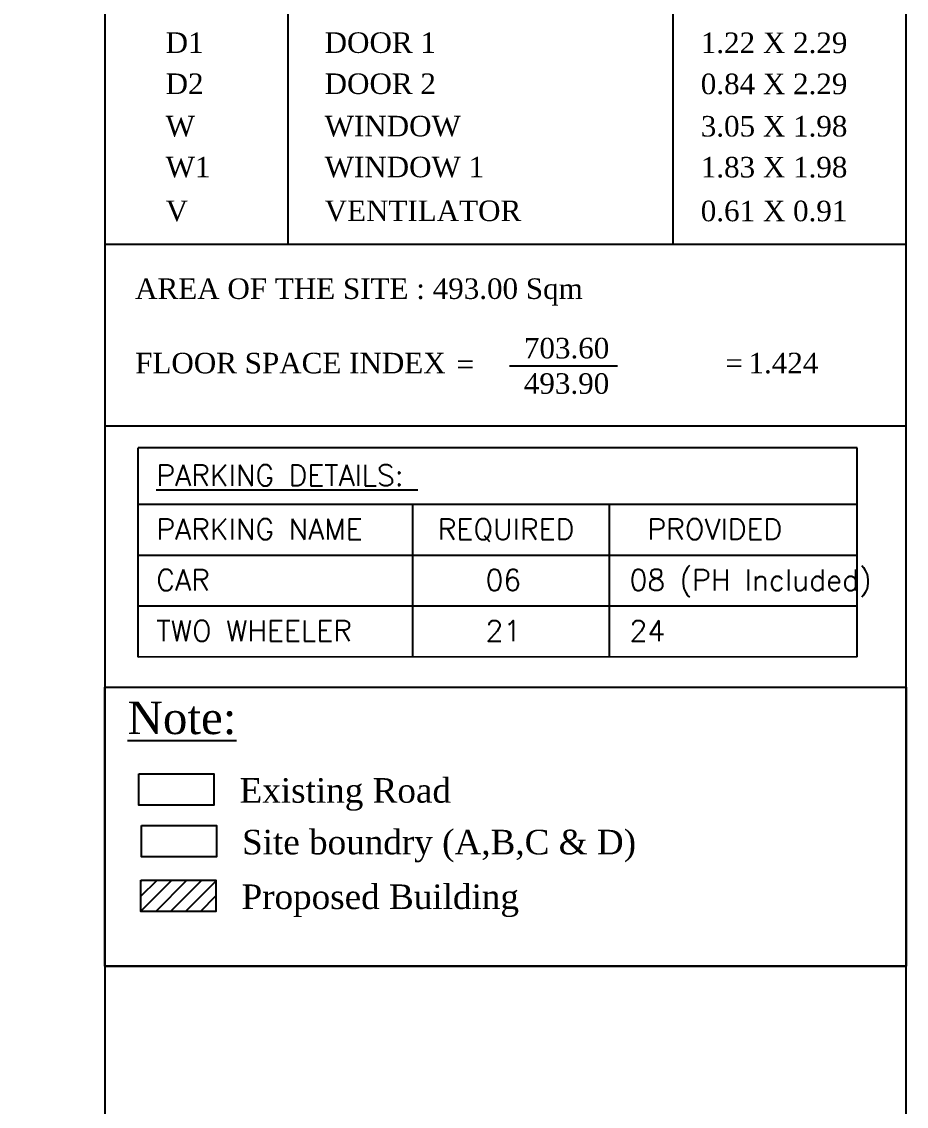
# Model space of a CAD drawing. Header units: metres. Extents: x 3104 to 3209, y 1082 to 1212.
# Drawn here: x 3193.46 to 3208.52, y 1156.84 to 1175.31 of the extents above; entities that cross this region are included whole.
import ezdxf

# ---------------------------------------------------------------- set-up
doc = ezdxf.new("R2010")
doc.units = ezdxf.units.M
doc.styles.add('T1', font='ROMANS.shx', dxfattribs={"width": 0.96, "height": 4})
doc.styles.add('X', font='times.ttf')

msp = doc.modelspace()

# ---------------------------------------------------------------- hatches: boundary and pattern name
at = {"extrusion": (9.21742e-10, -3.6834e-05, 1)}
h = msp.add_hatch(dxfattribs=at)
h.set_pattern_fill('ANSI31', color=256, scale=1.438144, angle=0.000135, style=0)
h.set_pattern_definition([(45.000135, (-312.75887, 2556.26695), (-0.127115458, 0.1271148595), [])])
h.paths.add_polyline_path([(3196.76675, 1160.69197), (3195.48932, 1160.69196), (3195.48932, 1160.16087), (3196.76675, 1160.16087)])

# ---------------------------------------------------------------- linework, layer by layer
at = {"extrusion": (-0.000556193, -1.51348e-05, 1)}
for p, q in [((3197.99186, 1177.82581, -0.00612), (3197.9924, 1171.52023, -0.00619)), ((3204.54669, 1177.8276, -0.00248), (3204.54723, 1171.52024, -0.00255))]:
    msp.add_line(p, q, dxfattribs=at)
msp.add_line((3194.87632, 1171.52023, -0.00793), (3208.52092, 1171.52025, -0.00027))
at = {"extrusion": (-1.42456e-08, 3.33442e-05, 1)}
for p, q in [((3201.7644, 1169.45201, -0.00668), (3203.60408, 1169.45218, -0.00668)), ((3194.87632, 1159.22895, 0.00322), (3208.52092, 1159.22984, 0.00322))]:
    msp.add_line(p, q, dxfattribs=at)
at = {"extrusion": (2.52181e-09, -3.6834e-05, 1)}
for p, q in [((3208.51983, 1168.42458, -0.00072), (3194.87641, 1168.42367, -0.00072)), ((3195.44045, 1164.49189, -0.00158), (3195.44015, 1168.05508, -0.00145)), ((3207.68507, 1168.05604, -0.00145), (3195.44033, 1168.05508, -0.00145)), ((3207.68537, 1164.49285, -0.00158), (3207.68507, 1168.05604, -0.00145)), ((3207.68515, 1167.08859, -0.00148), (3195.44041, 1167.08763, -0.00148)), ((3200.117, 1164.49228, -0.00158), (3200.11679, 1167.08802, -0.00148)), ((3203.46934, 1164.49257, -0.00158), (3203.46912, 1167.08831, -0.00148)), ((3207.68523, 1166.22334, -0.00151), (3195.44049, 1166.22239, -0.00151)), ((3207.6853, 1165.35809, -0.00155), (3195.44056, 1165.35714, -0.00155)), ((3207.6853, 1165.35809, -0.00155), (3195.44056, 1165.35714, -0.00155)), ((3207.68537, 1164.49285, -0.00158), (3195.44045, 1164.49189, -0.00158))]:
    msp.add_line(p, q, dxfattribs=at)
at = {"elevation": 0.00001}
for points in [[(3194.87616, 1180.92988), (3194.87616, 1137.65933), (3103.88993, 1137.65933), (3103.88993, 1212.00905), (3194.87616, 1212.00905), (3194.87616, 1191.54182)], [(3194.87616, 1180.92988), (3194.87616, 1137.65933), (3208.52076, 1137.65942), (3208.52076, 1212.00929), (3194.87616, 1212.0092), (3194.87616, 1191.54182)]]:
    msp.add_lwpolyline(points, dxfattribs=at)
at = {"extrusion": (2.52181e-09, -3.6834e-05, 1)}
for points, elevation in [([(3194.87619, 1163.97642), (3208.52079, 1163.97754), (3208.52085, 1159.2297), (3194.87655, 1159.22968)], -0.04271), ([(3195.45635, 1162.50278), (3196.73379, 1162.50278), (3196.73379, 1161.97169), (3195.45635, 1161.97168)], -0.0456), ([(3195.49837, 1161.623), (3196.7758, 1161.62301), (3196.7758, 1161.09191), (3195.49837, 1161.09191)], -0.0456), ([(3195.48932, 1160.69196), (3196.76675, 1160.69197), (3196.76675, 1160.16087), (3195.48932, 1160.16087)], -0.0456)]:
    msp.add_lwpolyline(points, close=True, dxfattribs=dict(at, elevation=elevation))

# ---------------------------------------------------------------- texts
at = {"extrusion": (-0.000556193, -1.51348e-05, 1), "style": 'X'}
for s, height, p in [('D1', 0.349987, (3195.90985, 1174.77954, -1.8027)), ('DOOR 1', 0.349987, (3198.61718, 1174.77979, -1.8027)), ('1.22 X 2.29', 0.3499867, (3205.02124, 1174.77692, -1.8027)), ('D2', 0.349987, (3195.90972, 1174.07962, -1.80269)), ('DOOR 2', 0.349987, (3198.61704, 1174.07987, -1.80269)), ('0.84 X 2.29', 0.3499867, (3205.0211, 1174.077, -1.80269)), ('W', 0.34999, (3195.90972, 1173.35839, -1.80267)), ('WINDOW', 0.349987, (3198.61705, 1173.35864, -1.80267)), ('3.05 X 1.98', 0.3499867, (3205.02111, 1173.35577, -1.80267)), ('W1', 0.349987, (3195.90973, 1172.66169, -1.80266)), ('WINDOW 1', 0.349987, (3198.61705, 1172.66194, -1.80266)), ('1.83 X 1.98', 0.3499867, (3205.02111, 1172.65907, -1.80266)), ('V', 0.34999, (3195.90961, 1171.91566, -1.80272)), ('VENTILATOR', 0.349987, (3198.61693, 1171.9159, -1.80272)), ('0.61 X 0.91', 0.3499867, (3205.02099, 1171.91303, -1.80272))]:
    msp.add_text(s, height=height, rotation=0.005188, dxfattribs=at).set_placement(p)
at = {"extrusion": (-1.42456e-08, 3.33442e-05, 1), "style": 'X'}
for s, height, p in [('AREA OF THE SITE : 493.00 Sqm', 0.3499867, (3195.39136, 1170.5896, 0.03237)), ('703.60', 0.349987, (3202.01056, 1169.57736, 0.03227)), ('FLOOR SPACE INDEX', 0.3499867, (3195.3915, 1169.3227, 0.03227)), ('=', 0.34999, (3205.44054, 1169.31943, 0.03227)), ('1.424', 0.349987, (3205.83428, 1169.32399, 0.03227)), ('=', 0.34999, (3200.86438, 1169.29808, 0.03227)), ('493.90', 0.349987, (3202.00926, 1168.97452, 0.03227))]:
    msp.add_text(s, height=height, rotation=0.005188, dxfattribs=at).set_placement(p)
at = {"extrusion": (2.52181e-09, -3.6834e-05, 1)}
for s, height, rotation, style, p in [('%%UPARKING DETAILS: ', 0.354864, 0.004807, 'T1', (3195.75095, 1167.40932, -0.04446)), ('PARKING NAME', 0.354864, 0.004807, 'T1', (3195.75103, 1166.49145, -0.04446)), ('REQUIRED', 0.354864, 0.004807, 'T1', (3200.54156, 1166.49185, -0.04446)), ('PROVIDED', 0.354864, 0.004807, 'T1', (3204.11102, 1166.49212, -0.04446)), ('08 (PH Included)', 0.354864, 0.004807, 'T1', (3203.80802, 1165.62688, -0.04446)), ('CAR', 0.354864, 0.004807, 'T1', (3195.7511, 1165.6262, -0.04446)), ('06', 0.354864, 0.004807, 'T1', (3201.35653, 1165.62661, -0.04446)), ('TWO WHEELER ', 0.354864, 0.004807, 'T1', (3195.75136, 1164.76096, -0.04446)), ('21', 0.354864, 0.004807, 'T1', (3201.35679, 1164.76136, -0.04446)), ('24', 0.354864, 0.004807, 'T1', (3203.80827, 1164.76163, -0.04446)), ('%%UNote:', 0.552478, 0.002285, 'X', (3195.26145, 1163.17989, -0.04253)), ('Existing Road', 0.418544, 0.002285, 'X', (3197.16917, 1162.01097, -0.04253)), ('Site boundry (A,B,C & D)', 0.418544, 0.002285, 'X', (3197.21119, 1161.13119, -0.04253)), ('Proposed Building', 0.418544, 0.002285, 'X', (3197.20214, 1160.20015, -0.04253))]:
    msp.add_text(s, height=height, rotation=rotation, dxfattribs=dict(at, style=style)).set_placement(p)

doc.saveas('drawing.dxf')
